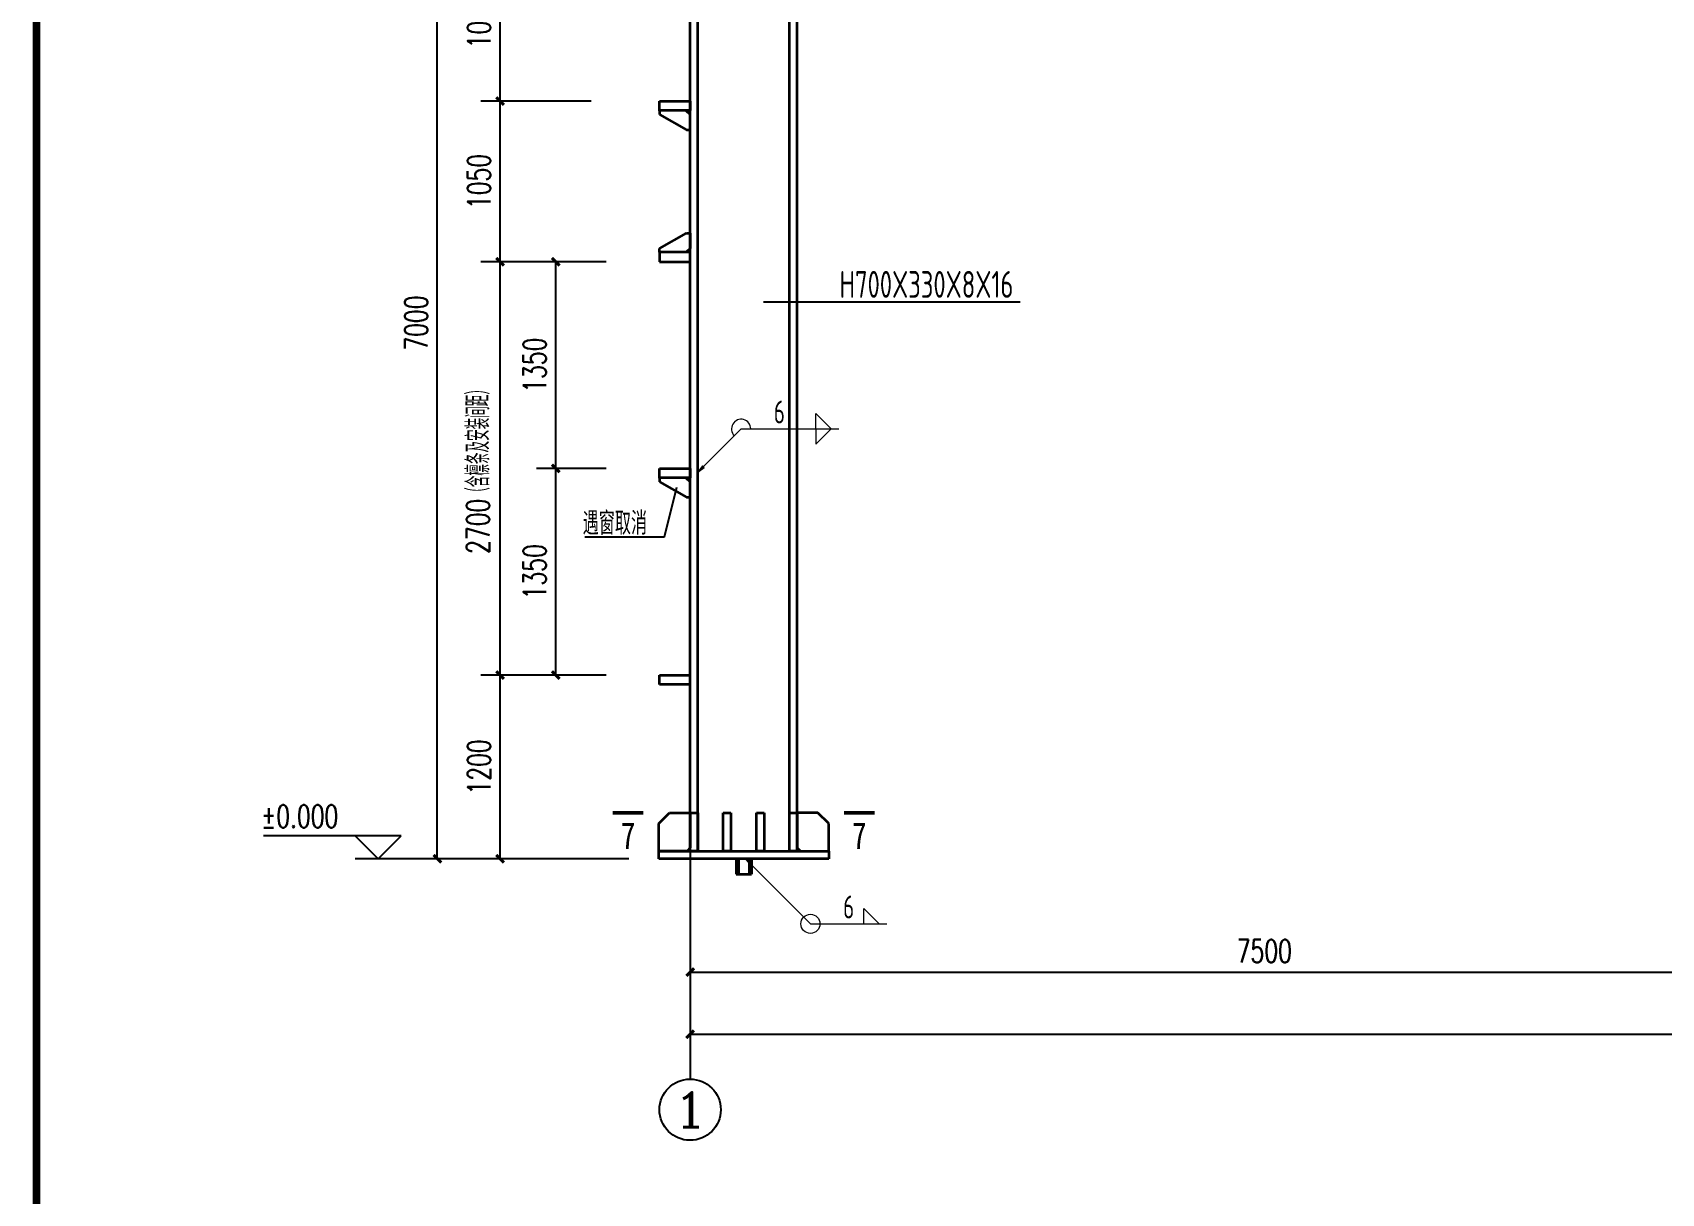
# Model space of a CAD drawing. Extents: x 14475413 to 15955882, y -732572 to -282951.
# Drawn here: x 15562195 to 15583471, y -569759 to -554589 of the extents above; entities that cross this region are included whole.
import ezdxf
from ezdxf.enums import TextEntityAlignment as Align

# ---------------------------------------------------------------- set-up
doc = ezdxf.new("R2010")
doc.units = 0
doc.header["$LTSCALE"] = 1000
doc.header["$MEASUREMENT"] = 0
for name, color, linetype, lineweight in [('10', 7, 'Continuous', 35), ('116', 1, 'Continuous', 35), ('12', 2, 'Continuous', 35), ('14', 2, 'Continuous', 35), ('焊缝标注', 9, 'Continuous', 18)]:
    doc.layers.add(name, color=color, linetype=linetype, lineweight=lineweight)
for name, color, linetype in [('3T_WOOD', 21, 'Continuous'), ('AXIS', 3, 'Continuous'), ('AXIS_TEXT', 7, 'Continuous'), ('BALCONY', 6, 'Continuous'), ('PUB_DIM', 3, 'Continuous'), ('PUB_TEXT', 7, 'Continuous'), ('TK', 4, 'Continuous')]:
    doc.layers.add(name, color=color, linetype=linetype)
doc.styles.add('_TCH_AXIS', font='COMPLEX', dxfattribs={"bigfont": 'GBCBIG'})
doc.styles.add('_TCH_DIM', font='SIMPLEX', dxfattribs={"bigfont": 'GBCBIG'})
doc.styles.add('_TCH_DIM_T3', font='SIMPLEX', dxfattribs={"width": 0.705882, "bigfont": 'GBCBIG'})
doc.styles.add('COMPLEX', font='COMPLEX')
doc.styles.add('FromPkpm', font='Pkpmeng', dxfattribs={"width": 0.7, "bigfont": 'hztxt'})
doc.styles.add('TSSD_Dimension', font='Tssdeng.shx', dxfattribs={"width": 0.7, "bigfont": 'hztxt.shx'})
doc.styles.add('图框字体', font='', dxfattribs={"width": 0.8})
doc.styles.get('图框字体').set_extended_font_data('NSimSun')
doc.dimstyles.new('_TCH_ARCH&&100', dxfattribs={"dimtxt": 297.5, "dimasz": 100, "dimexe": 250, "dimexo": 300, "dimgap": 126.25, "dimtad": 1, "dimdec": 0, "dimzin": 0, "dimdsep": 46, "dimtxsty": '_TCH_DIM_T3', "dimblk": 'ARCHTICK', "dimcen": 0.09, "dimclrt": 7, "dimazin": 2, "dimtfac": 1, "dimtdec": 0, "dimtix": 1, "dimtmove": 2, "dimatfit": 3, "dimfxl": 0, "dimtolj": 1, "dimtzin": 0, "dimarcsym": 0})

# ---------------------------------------------------------------- blocks, each defined once
blk = doc.blocks.new('w453w53')
at = {"layer": '12', "color": 4}
for p, q in [((473598, 1381074, -5700), (474078, 1381074, -5700)), ((473598, 1380924, -5700), (473598, 1381074, -5700)), ((473598, 1381074, -5700), (474078, 1381074, -5700)), ((473598, 1380924, -5700), (473598, 1380864, -5700)), ((474078, 1380865, -5700), (474018, 1380924, -5700)), ((474078, 1381074, -5700), (474078, 1380925, -5700)), ((473598, 1380864, -5700), (474019, 1380624, -5700)), ((474019, 1380624, -5700), (474078, 1380625, -5700)), ((474078, 1380625, -5700), (474078, 1380865, -5700))]:
    blk.add_line(p, q, dxfattribs=at)
at = {"layer": '12', "color": 4, "elevation": -5700}
blk.add_lwpolyline([(474078, 1380925), (473598, 1380925)], dxfattribs=at)
blk = doc.blocks.new('GeYuanFrame_70858531', base_point=(20.09, 4.53))
at = {"layer": 'TK', "const_width": 1}
blk.add_lwpolyline([(45.09, 588.53), (1481.09, 588.53), (1481.09, 14.53), (45.09, 14.53)], close=True, dxfattribs=at)
blk = doc.blocks.new('_ArchTick')
at = {"color": 0, "linetype": 'ByBlock', "const_width": 0.4}
blk.add_lwpolyline([(-0.5, -0.5), (0.5, 0.5)], dxfattribs=at)
blk = doc.blocks.new('*D795')
at = {"layer": 'Defpoints', "color": 0}
for p in [(15567481, -551384), (15570284, -551384), (15570284, -565385)]:
    blk.add_point(p, dxfattribs=at)
at = {"layer": 'PUB_DIM', "color": 0, "lineweight": -2}
for p, q in [((15569984, -551384), (15567231, -551384)), ((15567481, -565385), (15567481, -551384)), ((15569984, -565385), (15567231, -565385))]:
    blk.add_line(p, q, dxfattribs=at)
at = {"layer": 'PUB_DIM', "color": 0, "lineweight": -2, "xscale": 100, "yscale": 100, "zscale": 100}
for p, rotation in [((15567481, -551384), 90), ((15567481, -565385), 270)]:
    blk.add_blockref('_ArchTick', p, dxfattribs=dict(at, rotation=rotation))
at = {"layer": 'PUB_DIM', "color": 7, "insert": (15567206, -558385), "char_height": 297.5, "attachment_point": 5, "rotation": 90, "style": '_TCH_DIM_T3'}
blk.add_mtext('\\A1;7000', dxfattribs=at)
blk = doc.blocks.new('*D798')
at = {"layer": 'Defpoints', "color": 0}
for p in [(15568301, -562985), (15569789, -562985), (15569789, -565385)]:
    blk.add_point(p, dxfattribs=at)
at = {"layer": 'PUB_DIM', "color": 0, "lineweight": -2}
for p, q in [((15569489, -562985), (15568051, -562985)), ((15568301, -565385), (15568301, -562985)), ((15569489, -565385), (15568051, -565385))]:
    blk.add_line(p, q, dxfattribs=at)
at = {"layer": 'PUB_DIM', "color": 0, "lineweight": -2, "xscale": 100, "yscale": 100, "zscale": 100}
for p, rotation in [((15568301, -562985), 90), ((15568301, -565385), 270)]:
    blk.add_blockref('_ArchTick', p, dxfattribs=dict(at, rotation=rotation))
at = {"layer": 'PUB_DIM', "color": 7, "insert": (15568026, -564185), "char_height": 297.5, "attachment_point": 5, "rotation": 90, "style": '_TCH_DIM_T3'}
blk.add_mtext('\\A1;1200', dxfattribs=at)
blk = doc.blocks.new('*D799')
at = {"layer": 'Defpoints', "color": 0}
for p in [(15568301, -557585), (15569789, -557585), (15569789, -562985)]:
    blk.add_point(p, dxfattribs=at)
at = {"layer": 'PUB_DIM', "color": 0, "lineweight": -2}
for p, q in [((15569489, -557585), (15568051, -557585)), ((15568301, -562985), (15568301, -557585)), ((15569489, -562985), (15568051, -562985))]:
    blk.add_line(p, q, dxfattribs=at)
at = {"layer": 'PUB_DIM', "color": 0, "lineweight": -2, "xscale": 100, "yscale": 100, "zscale": 100}
for p, rotation in [((15568301, -557585), 90), ((15568301, -562985), 270)]:
    blk.add_blockref('_ArchTick', p, dxfattribs=dict(at, rotation=rotation))
at = {"layer": 'PUB_DIM', "color": 7, "insert": (15568016, -560285), "char_height": 297.5, "attachment_point": 5, "rotation": 90, "style": '_TCH_DIM_T3'}
blk.add_mtext('\\A1;2700（含檩条及安装间距）', dxfattribs=at)
blk = doc.blocks.new('*D800')
at = {"layer": 'Defpoints', "color": 0}
for p in [(15568301, -555485), (15569789, -555485), (15569789, -557585)]:
    blk.add_point(p, dxfattribs=at)
at = {"layer": 'PUB_DIM', "color": 0, "lineweight": -2}
for p, q in [((15569489, -555485), (15568051, -555485)), ((15568301, -557585), (15568301, -555485)), ((15569489, -557585), (15568051, -557585))]:
    blk.add_line(p, q, dxfattribs=at)
at = {"layer": 'PUB_DIM', "color": 0, "lineweight": -2, "xscale": 100, "yscale": 100, "zscale": 100}
for p, rotation in [((15568301, -555485), 90), ((15568301, -557585), 270)]:
    blk.add_blockref('_ArchTick', p, dxfattribs=dict(at, rotation=rotation))
at = {"layer": 'PUB_DIM', "color": 7, "insert": (15568026, -556535), "char_height": 297.5, "attachment_point": 5, "rotation": 90, "style": '_TCH_DIM_T3'}
blk.add_mtext('\\A1;1050', dxfattribs=at)
blk = doc.blocks.new('*D801')
at = {"layer": 'Defpoints', "color": 0}
for p in [(15568301, -553385), (15569789, -553385), (15569789, -555485)]:
    blk.add_point(p, dxfattribs=at)
at = {"layer": 'PUB_DIM', "color": 0, "lineweight": -2}
for p, q in [((15569489, -553385), (15568051, -553385)), ((15568301, -555485), (15568301, -553385)), ((15569489, -555485), (15568051, -555485))]:
    blk.add_line(p, q, dxfattribs=at)
at = {"layer": 'PUB_DIM', "color": 0, "lineweight": -2, "xscale": 100, "yscale": 100, "zscale": 100}
for p, rotation in [((15568301, -553385), 90), ((15568301, -555485), 270)]:
    blk.add_blockref('_ArchTick', p, dxfattribs=dict(at, rotation=rotation))
at = {"layer": 'PUB_DIM', "color": 7, "insert": (15568026, -554435), "char_height": 297.5, "attachment_point": 5, "rotation": 90, "style": '_TCH_DIM_T3'}
blk.add_mtext('\\A1;1050', dxfattribs=at)
blk = doc.blocks.new('*D806')
at = {"layer": 'Defpoints', "color": 0}
for p in [(15569028, -560285), (15569988, -560285), (15569988, -562985)]:
    blk.add_point(p, dxfattribs=at)
at = {"layer": 'PUB_DIM', "color": 0, "lineweight": -2}
for p, q in [((15569688, -560285), (15568778, -560285)), ((15569028, -562985), (15569028, -560285)), ((15569688, -562985), (15568778, -562985))]:
    blk.add_line(p, q, dxfattribs=at)
at = {"layer": 'PUB_DIM', "color": 0, "lineweight": -2, "xscale": 100, "yscale": 100, "zscale": 100}
for p, rotation in [((15569028, -560285), 90), ((15569028, -562985), 270)]:
    blk.add_blockref('_ArchTick', p, dxfattribs=dict(at, rotation=rotation))
at = {"layer": 'PUB_DIM', "color": 7, "insert": (15568753, -561635), "char_height": 297.5, "attachment_point": 5, "rotation": 90, "style": '_TCH_DIM_T3'}
blk.add_mtext('\\A1;1350', dxfattribs=at)
blk = doc.blocks.new('*D807')
at = {"layer": 'Defpoints', "color": 0}
for p in [(15569028, -557585), (15569988, -557585), (15569988, -560285)]:
    blk.add_point(p, dxfattribs=at)
at = {"layer": 'PUB_DIM', "color": 0, "lineweight": -2}
for p, q in [((15569688, -557585), (15568778, -557585)), ((15569028, -560285), (15569028, -557585)), ((15569688, -560285), (15568778, -560285))]:
    blk.add_line(p, q, dxfattribs=at)
at = {"layer": 'PUB_DIM', "color": 0, "lineweight": -2, "xscale": 100, "yscale": 100, "zscale": 100}
for p, rotation in [((15569028, -557585), 90), ((15569028, -560285), 270)]:
    blk.add_blockref('_ArchTick', p, dxfattribs=dict(at, rotation=rotation))
at = {"layer": 'PUB_DIM', "color": 7, "insert": (15568753, -558935), "char_height": 297.5, "attachment_point": 5, "rotation": 90, "style": '_TCH_DIM_T3'}
blk.add_mtext('\\A1;1350', dxfattribs=at)
blk = doc.blocks.new('*D908')
at = {"layer": 'Defpoints', "color": 0}
for p in [(15570784, -564947), (15630784, -564947), (15630784, -566866)]:
    blk.add_point(p, dxfattribs=at)
at = {"layer": 'PUB_DIM', "color": 0, "lineweight": -2}
for p, q in [((15570784, -565247), (15570784, -567116)), ((15630784, -565247), (15630784, -567116)), ((15570784, -566866), (15630784, -566866))]:
    blk.add_line(p, q, dxfattribs=at)
at = {"layer": 'PUB_DIM', "color": 0, "lineweight": -2, "xscale": 100, "yscale": 100, "zscale": 100, "rotation": 180}
blk.add_blockref('_ArchTick', (15570784, -566866), dxfattribs=at)
at = {"layer": 'PUB_DIM', "color": 0, "lineweight": -2, "xscale": 100, "yscale": 100, "zscale": 100}
blk.add_blockref('_ArchTick', (15630784, -566866), dxfattribs=at)
at = {"layer": 'PUB_DIM', "color": 7, "insert": (15600784, -566591), "char_height": 297.5, "attachment_point": 5, "style": '_TCH_DIM_T3'}
blk.add_mtext('\\A1;30000', dxfattribs=at)
blk = doc.blocks.new('*D910')
at = {"layer": 'Defpoints', "color": 0}
for p in [(15570784, -565997), (15630784, -565997), (15630784, -567679)]:
    blk.add_point(p, dxfattribs=at)
at = {"layer": 'PUB_DIM', "color": 0, "lineweight": -2}
for p, q in [((15570784, -566297), (15570784, -567929)), ((15630784, -566297), (15630784, -567929)), ((15570784, -567679), (15630784, -567679))]:
    blk.add_line(p, q, dxfattribs=at)
at = {"layer": 'PUB_DIM', "color": 0, "lineweight": -2, "xscale": 100, "yscale": 100, "zscale": 100, "rotation": 180}
blk.add_blockref('_ArchTick', (15570784, -567679), dxfattribs=at)
at = {"layer": 'PUB_DIM', "color": 0, "lineweight": -2, "xscale": 100, "yscale": 100, "zscale": 100}
blk.add_blockref('_ArchTick', (15630784, -567679), dxfattribs=at)
at = {"layer": 'PUB_DIM', "color": 7, "insert": (15600784, -567404), "char_height": 297.5, "attachment_point": 5, "style": '_TCH_DIM_T3'}
blk.add_mtext('\\A1;30000', dxfattribs=at)
blk = doc.blocks.new('_AXISO')
blk.add_circle((0, 0), 0.5)
at = {"layer": 'AXIS_TEXT', "style": 'COMPLEX', "width": 1.041667}
blk.add_attdef('A', text='', height=0.56, dxfattribs=at).set_placement((-0.25, -0.28), (0.25, -0.28), align=Align.FIT)
blk = doc.blocks.new('*D912')
at = {"layer": 'Defpoints', "color": 0}
for p in [(15570784, -564947), (15585784, -564947), (15585784, -566866)]:
    blk.add_point(p, dxfattribs=at)
at = {"layer": 'PUB_DIM', "color": 0, "lineweight": -2}
for p, q in [((15570784, -565247), (15570784, -567116)), ((15585784, -565247), (15585784, -567116)), ((15570784, -566866), (15585784, -566866))]:
    blk.add_line(p, q, dxfattribs=at)
at = {"layer": 'PUB_DIM', "color": 0, "lineweight": -2, "xscale": 100, "yscale": 100, "zscale": 100, "rotation": 180}
blk.add_blockref('_ArchTick', (15570784, -566866), dxfattribs=at)
at = {"layer": 'PUB_DIM', "color": 0, "lineweight": -2, "xscale": 100, "yscale": 100, "zscale": 100}
blk.add_blockref('_ArchTick', (15585784, -566866), dxfattribs=at)
at = {"layer": 'PUB_DIM', "color": 7, "insert": (15578284, -566591), "char_height": 297.5, "attachment_point": 5, "style": '_TCH_DIM_T3'}
blk.add_mtext('\\A1;7500', dxfattribs=at)
blk = doc.blocks.new('*D920')
at = {"layer": 'Defpoints', "color": 0}
for p in [(15570784, -565997), (15630784, -565997), (15630784, -567679)]:
    blk.add_point(p, dxfattribs=at)
at = {"layer": 'PUB_DIM', "color": 0, "lineweight": -2}
for p, q in [((15570784, -566297), (15570784, -567929)), ((15630784, -566297), (15630784, -567929)), ((15570784, -567679), (15630784, -567679))]:
    blk.add_line(p, q, dxfattribs=at)
at = {"layer": 'PUB_DIM', "color": 0, "lineweight": -2, "xscale": 100, "yscale": 100, "zscale": 100, "rotation": 180}
blk.add_blockref('_ArchTick', (15570784, -567679), dxfattribs=at)
at = {"layer": 'PUB_DIM', "color": 0, "lineweight": -2, "xscale": 100, "yscale": 100, "zscale": 100}
blk.add_blockref('_ArchTick', (15630784, -567679), dxfattribs=at)
at = {"layer": 'PUB_DIM', "color": 7, "insert": (15600784, -567404), "char_height": 297.5, "attachment_point": 5, "style": '_TCH_DIM_T3'}
blk.add_mtext('\\A1;30000', dxfattribs=at)

msp = doc.modelspace()

# ---------------------------------------------------------------- hatches: boundary and pattern name
at = {"layer": '焊缝标注'}
for points in [[(15570883.8, -560332.5), (15570965.1, -560272.5), (15570943.9, -560251.2)], [(15571508.8, -565384.5), (15571568.7, -565465.9), (15571589.9, -565444.8)]]:
    msp.add_hatch(color=256, dxfattribs=at).paths.add_polyline_path(points)

# ---------------------------------------------------------------- linework, layer by layer
at = {"color": 3, "lineweight": 35, "ltscale": 100}
for p, q in [((15570783.8, -565284.5), (15570783.8, -551384.5)), ((15570883.8, -565284.5), (15570883.8, -551384.5)), ((15572083.8, -565284.5), (15572083.8, -551384.5)), ((15572183.8, -565284.5), (15572183.8, -551384.5))]:
    msp.add_line(p, q, dxfattribs=at)
at = {"layer": '10', "lineweight": 35, "ltscale": 100, "const_width": 50}
for points in [[(15569773.8, -564784.5), (15570173.8, -564784.5)], [(15573193.8, -564784.5), (15572793.8, -564784.5)]]:
    msp.add_lwpolyline(points, dxfattribs=at)
at = {"layer": '116', "lineweight": 35, "ltscale": 100}
for p, q in [((15571383.8, -565384.5), (15571383.8, -565584.5)), ((15571413.8, -565384.5), (15571413.8, -565584.5)), ((15571553.8, -565384.5), (15571553.8, -565584.5)), ((15571583.8, -565384.5), (15571583.8, -565584.5)), ((15571383.8, -565584.5), (15571583.8, -565584.5))]:
    msp.add_line(p, q, dxfattribs=at)
at = {"layer": '12', "color": 4}
for p, q in [((15570383.9, -562984.6), (15570783.8, -562984.6)), ((15570384, -563109.6), (15570383.9, -562984.6)), ((15570383.9, -562984.6), (15570783.8, -562984.6))]:
    msp.add_line(p, q, dxfattribs=at)
msp.add_lwpolyline([(15570783.9, -563109.2), (15570384, -563109.2)], dxfattribs=at)
at = {"layer": '14', "lineweight": 35, "ltscale": 100}
for p, q in [((15570373.8, -564924.5), (15570513.8, -564784.5)), ((15570513.8, -564784.5), (15570783.8, -564784.5)), ((15570783.8, -564784.5), (15570783.8, -565244.5)), ((15570783.8, -565284.5), (15570783.8, -564784.5)), ((15570783.8, -564784.5), (15570883.8, -564784.5)), ((15570883.8, -564784.5), (15570883.8, -565284.5)), ((15571217.1, -565284.5), (15571217.1, -564784.5)), ((15571217.1, -564784.5), (15571317.1, -564784.5)), ((15571317.1, -564784.5), (15571317.1, -565284.5)), ((15571650.5, -565284.5), (15571650.5, -564784.5)), ((15571650.5, -564784.5), (15571750.5, -564784.5)), ((15571750.5, -564784.5), (15571750.5, -565284.5)), ((15572083.8, -565284.5), (15572083.8, -564784.5)), ((15572083.8, -564784.5), (15572183.8, -564784.5)), ((15572183.8, -564784.5), (15572183.8, -565244.5)), ((15572453.8, -564784.5), (15572183.8, -564784.5)), ((15572183.8, -564784.5), (15572183.8, -565284.5)), ((15572593.8, -564924.5), (15572453.8, -564784.5)), ((15570373.8, -565284.5), (15570373.8, -564924.5)), ((15572593.8, -565284.5), (15572593.8, -564924.5)), ((15570373.8, -565384.5), (15570373.8, -565284.5)), ((15570373.8, -565284.5), (15572593.8, -565284.5)), ((15570743.8, -565284.5), (15570373.8, -565284.5)), ((15570783.8, -565244.5), (15570743.8, -565284.5)), ((15570883.8, -565284.5), (15570783.8, -565284.5)), ((15571317.1, -565284.5), (15571217.1, -565284.5)), ((15571750.5, -565284.5), (15571650.5, -565284.5)), ((15572183.8, -565284.5), (15572083.8, -565284.5)), ((15572183.8, -565244.5), (15572223.8, -565284.5)), ((15572223.8, -565284.5), (15572593.8, -565284.5)), ((15572593.8, -565284.5), (15572593.8, -565384.5)), ((15572593.8, -565384.5), (15570373.8, -565384.5))]:
    msp.add_line(p, q, dxfattribs=at)
at = {"layer": 'AXIS'}
msp.add_line((15570783.8, -565885.3), (15570783.8, -568264.2), dxfattribs=at)
at = {"layer": 'BALCONY'}
msp.add_line((15571742.3, -558107.1), (15575095.5, -558107.1), dxfattribs=at)
msp.add_line((15571742.3, -558107.1), (15575095.5, -558107.1), dxfattribs=at)
msp.add_lwpolyline([(15570607.3, -560535.3), (15570444.8, -561184.3), (15569410.3, -561184.3)], dxfattribs=at)
at = {"layer": 'PUB_DIM'}
for p, q in [((15567009.8, -565084.6), (15565209.8, -565084.6)), ((15566709.8, -565384.6), (15566409.8, -565084.6)), ((15566709.8, -565384.6), (15567009.8, -565084.6)), ((15567684, -565384.6), (15566409.8, -565384.6))]:
    msp.add_line(p, q, dxfattribs=at)
at = {"layer": '焊缝标注', "lineweight": 18, "ltscale": 100}
for p, q in [((15572424.5, -559567.1), (15572624.5, -559767.1)), ((15572424.5, -559767.1), (15572424.5, -559567.1)), ((15570883.8, -560332.5), (15571449.7, -559767.1)), ((15571449.7, -559767.1), (15572724.5, -559767.1)), ((15572424.5, -559967.1), (15572624.5, -559767.1)), ((15572424.5, -559767.1), (15572424.5, -559967.1)), ((15571508.8, -565384.5), (15572354.9, -566235.3)), ((15573054.9, -566035.3), (15573254.9, -566235.3)), ((15573054.9, -566235.3), (15573054.9, -566035.3)), ((15572354.9, -566235.3), (15573354.9, -566235.3))]:
    msp.add_line(p, q, dxfattribs=at)
at = {"layer": '焊缝标注', "linetype": 'Continuous'}
for points in [[(15570883.8, -560332.5), (15570965.1, -560272.5), (15570943.9, -560251.2)], [(15571508.8, -565384.5), (15571568.7, -565465.9), (15571589.9, -565444.8)]]:
    msp.add_lwpolyline(points, close=True, dxfattribs=at)
at = {"layer": '焊缝标注', "lineweight": 18, "ltscale": 100}
msp.add_circle((15572354.9, -566235.3), 125, dxfattribs=at)
msp.add_arc((15571449.7, -559767.1), 125, 0, 224.97719, dxfattribs=at)

# ---------------------------------------------------------------- block references
at = {"extrusion": (0, 0, -1), "xscale": -0.833125002682209, "yscale": 0.8331249952316284, "zscale": -0.8331250001039336}
for p in [(-15175817.4, -1706092, -4748.8), (-15175817.4, -1710892, -4748.8)]:
    msp.add_blockref('w453w53', p, dxfattribs=at)
at = {"extrusion": (0, 0, -1), "xscale": 0.833125002682209, "yscale": 0.8331249952316284, "zscale": -0.8331250001039336, "rotation": 180}
msp.add_blockref('w453w53', (-15175817.4, 593022.8, -4748.8), dxfattribs=at)
at = {"layer": '3T_WOOD', "xscale": 100, "yscale": 100, "zscale": 100}
msp.add_blockref('GeYuanFrame_70858531', (15559744.5, -595793.7), dxfattribs=at)
at = {"layer": 'AXIS'}
ref = msp.add_blockref('_AXISO', (15570783.8, -568664.2), dxfattribs=dict(at, xscale=800, yscale=800, zscale=800))
ref.add_attrib('A', '1', dxfattribs={"layer": 'AXIS_TEXT', "ltscale": 0.5, "height": 452.5, "style": '_TCH_AXIS', "width": 2.333333}).set_placement((15570557.5, -568890.5), (15571010.1, -568890.5), align=Align.FIT)

# ---------------------------------------------------------------- texts
at = {"layer": '10', "lineweight": 25, "style": '图框字体', "width": 0.8}
for p in [(15569973.8, -565084.5), (15572993.8, -565084.5)]:
    msp.add_text('7', height=350, dxfattribs=at).set_placement(p, align=Align.MIDDLE_CENTER)
at = {"layer": 'BALCONY', "style": 'TSSD_Dimension', "width": 0.7}
for s, height, p in [('H700X330X8X16', 350, (15573871, -557879.1)), ('遇窗取消', 300, (15569800.9, -560985.5))]:
    msp.add_text(s, height=height, dxfattribs=at).set_placement(p, align=Align.MIDDLE)
at = {"layer": 'PUB_TEXT', "style": '_TCH_DIM', "width": 0.705882}
msp.add_text('%%P0.000', height=297.5, dxfattribs=at).set_placement((15565179.8, -564979.6))
at = {"layer": '焊缝标注', "lineweight": 25, "style": 'FromPkpm', "width": 0.7}
for p in [(15571949.7, -559697.1), (15572854.9, -566165.3)]:
    msp.add_text('6', height=300, dxfattribs=at).set_placement(p, align=Align.CENTER)

# ---------------------------------------------------------------- dimensions: what is measured, and where the dimension line sits
at = {"layer": 'PUB_DIM'}
for p1, p2, distance, text, picture, middle in [((15570283.8, -565384.6), (15570283.8, -551384.5), 2802.5, '7000', '*D795', (15567206.3, -558384.5)), ((15569987.9, -560284.6), (15569987.9, -557584.6), 960.1, '1350', '*D807', (15568752.8, -558934.6)), ((15569987.9, -562984.6), (15569987.9, -560284.6), 960.1, '1350', '*D806', (15568752.8, -561634.6)), ((15570783.8, -564946.6), (15630783.8, -564946.6), -1919.1, '30000', '*D908', (15600783.8, -566590.7)), ((15570783.8, -564946.6), (15585783.8, -564946.6), -1919.1, '7500', '*D912', (15578283.8, -566590.7)), ((15570783.8, -565996.5), (15630783.8, -565996.5), -1682.5, '30000', '*D910', (15600783.8, -567404.1)), ((15570783.8, -565996.5), (15630783.8, -565996.5), -1682.5, '30000', '*D920', (15600783.8, -567404.1))]:
    dim = msp.add_aligned_dim(p1=p1, p2=p2, distance=distance, text=text, dimstyle='_TCH_ARCH&&100', dxfattribs=at)
    dim.commit()
    dim.dimension.update_dxf_attribs({"geometry": picture, "text_midpoint": middle})
at = {"layer": 'PUB_DIM', "color": 2}
for p1, p2, text, picture, middle in [((15569789.4, -555484.6), (15569789.4, -553384.6), '1050', '*D801', (15568025.7, -554434.6)), ((15569789.4, -557584.6), (15569789.4, -555484.6), '1050', '*D800', (15568025.7, -556534.6)), ((15569789.4, -562984.6), (15569789.4, -557584.6), '2700（含檩条及安装间距）', '*D799', (15568015.9, -560284.6)), ((15569789.4, -565384.6), (15569789.4, -562984.6), '1200', '*D798', (15568025.7, -564184.6))]:
    dim = msp.add_aligned_dim(p1=p1, p2=p2, distance=1488.7, text=text, dimstyle='_TCH_ARCH&&100', dxfattribs=at)
    dim.commit()
    dim.dimension.update_dxf_attribs({"geometry": picture, "text_midpoint": middle})

doc.saveas('drawing.dxf')
